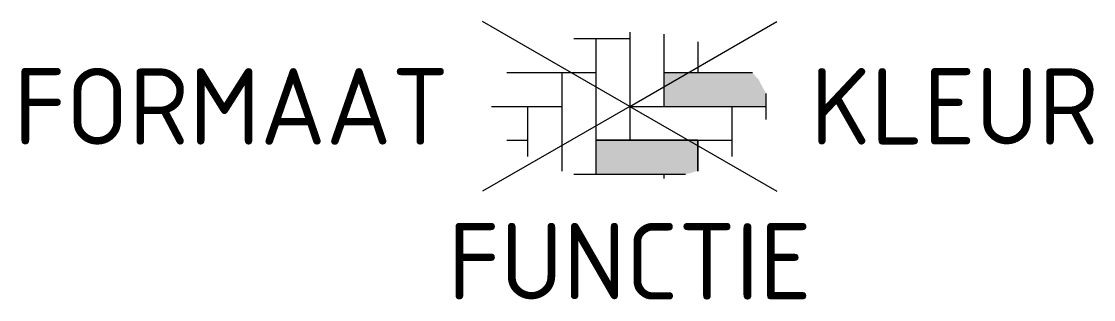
# Model space of a CAD drawing. Extents: x -14.3 to 10.9, y -4.5 to 2.
import ezdxf
from ezdxf.enums import TextEntityAlignment as Align

# ---------------------------------------------------------------- set-up
doc = ezdxf.new("R2010")
doc.units = 0
doc.styles.add('NLCS-ISO', font='NLCS-ISO.ttf')

msp = doc.modelspace()

# ---------------------------------------------------------------- hatches: boundary and pattern name
h = msp.add_hatch(color=254)
h.paths.add_polyline_path([(1.288, -1.6), (1.449, -1.567), (1.6, -1.516), (1.6, -0.8), (0, -0.8), (-0.8, -0.8), (-0.8, -1.6)])
h.paths.add_polyline_path([(3.031, 0.632), (2.875, 0.8), (0.8, 0.8), (0.8, 0), (3.2, 0), (3.2, 0.291), (3.195, 0.322)])

# ---------------------------------------------------------------- linework, layer by layer
for p, q in [((0, 0), (-3.464, 2)), ((0, 0), (3.464, 2)), ((-1.316, 1.6), (0, 1.6)), ((-0.8, 1.6), (-0.8, 0)), ((0, 1.75), (0, 0)), ((0.8, 1.696), (0.8, 0)), ((1.6, 1.523), (1.6, 0.8)), ((-2.891, 0.8), (-0.8, 0.8)), ((-1.6, 0.8), (-1.6, 0)), ((0.8, 0.8), (2.891, 0.8)), ((3.2, 0.306), (3.2, 0)), ((0, 0), (-3.464, -2)), ((-3.25, 0), (-1.6, 0)), ((-2.4, 0), (-2.4, -1.18)), ((-1.6, 0), (-1.6, -1.523)), ((-0.8, 0), (-0.8, -1.6)), ((0, 0), (3.2, 0)), ((0, 0), (0, -0.8)), ((0, 0), (3.464, -2)), ((2.4, 0), (2.4, -1.18)), ((3.2, 0), (3.2, -0.306)), ((-2.891, -0.8), (-2.4, -0.8)), ((-0.8, -0.8), (0, -0.8)), ((0, -0.8), (2.4, -0.8)), ((1.6, -0.8), (1.6, -1.523)), ((-1.316, -1.6), (0, -1.6)), ((0, -1.6), (1.316, -1.6)), ((0.8, -1.6), (0.8, -1.696))]:
    msp.add_line(p, q)
at = {"flags": 128}
msp.add_lwpolyline([(1.6, -1.523), (1.6, -0.8), (0, -0.8), (-0.8, -0.8), (-0.8, -1.6), (0, -1.6), (1.316, -1.6)], dxfattribs=at)

# ---------------------------------------------------------------- texts
at = {"style": 'NLCS-ISO'}
msp.add_attdef('FORMAAT', text='LG', height=1.8, dxfattribs=at).set_placement((-4.25, 0), align=Align.MIDDLE_RIGHT)
msp.add_attdef('KLEUR', text='G', height=1.8, dxfattribs=at).set_placement((4.25, 0), align=Align.MIDDLE_LEFT)
at = {"style": 'NLCS-ISO', "flags": 1}
msp.add_attdef('FUNCTIE', text='', height=1.8, dxfattribs=at).set_placement((0, -2.75), align=Align.TOP_CENTER)

doc.saveas('drawing.dxf')
